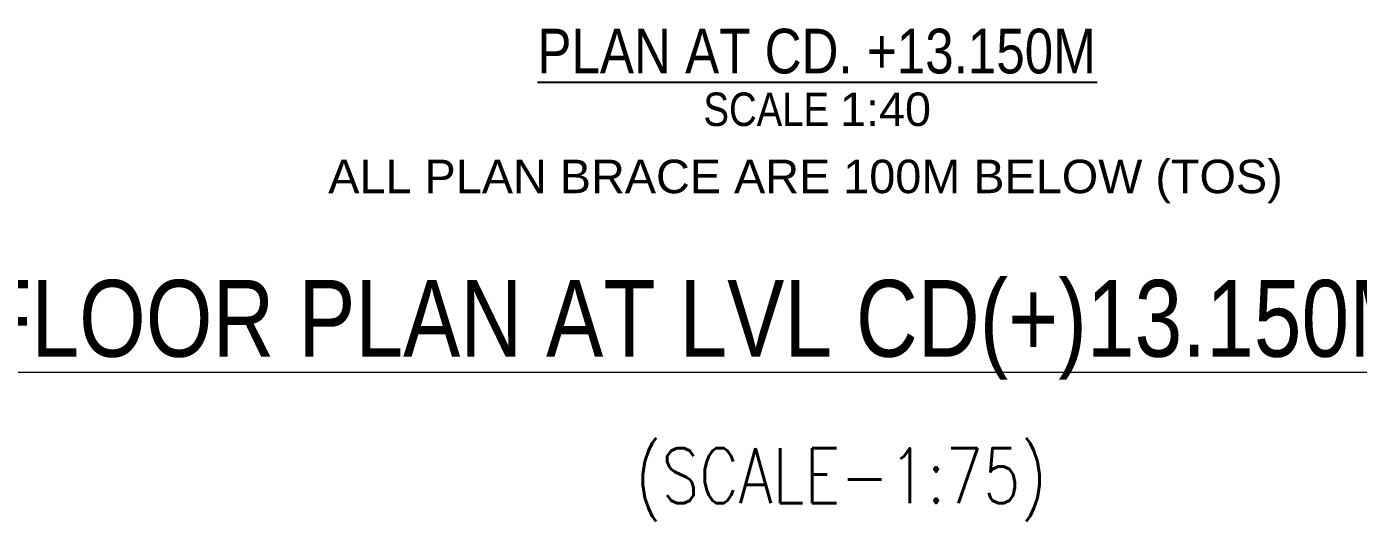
# Model space of a CAD drawing. Header units: millimetres. Extents: x -1319 to 21258, y 10038 to 27532.
# Drawn here: x 7613 to 12169, y 10038 to 11730 of the extents above; entities that cross this region are included whole.
import ezdxf
from ezdxf.enums import TextEntityAlignment as Align

# ---------------------------------------------------------------- set-up
doc = ezdxf.new("R2010")
doc.units = ezdxf.units.MM
doc.layers.add('7', color=7, linetype='Continuous')
doc.layers.add('TEXT', color=4, linetype='Continuous', lineweight=13)
doc.styles.add('Arial', font='arial.ttf', dxfattribs={"height": 0.2})
doc.styles.add('Arial Narrow', font='ARIALN.TTF', dxfattribs={"height": 0.2})
doc.styles.add('TEXT_225', font='ROMANS.shx', dxfattribs={"width": 0.8})
doc.styles.add('TEXT_350', font='arial.ttf', dxfattribs={"width": 0.8, "height": 3.5})

# ---------------------------------------------------------------- blocks, each defined once
blk = doc.blocks.new('A$C8184bacf')
at = {"layer": 'TEXT', "width": 0.8}
for s, height, style, p in [('%%UFLOOR PLAN AT LVL CD(+)13.150M (T.O.S)', 262.5, 'TEXT_350', (4710.4, -12749.5, 1132246049.6)), ('(SCALE-1:75)', 187.5, 'TEXT_225', (4672.5, -13287.8, 448149754.8))]:
    blk.add_text(s, height=height, dxfattribs=dict(at, style=style)).set_placement(p, align=Align.MIDDLE_CENTER)
blk = doc.blocks.new('Unknown-116860372-11 - 114867')
at = {"layer": '7', "color": 7, "linetype": 'Continuous'}
blk.add_line((15341, 10458.6), (17734.2, 10458.6), dxfattribs=at)
at = {"color": 0, "linetype": 'Continuous'}
for points in [[(17734.2, 10496.1), (17734.2, 10696.1), (15341, 10696.1), (15341, 10496.1)], [(16589.9, 10271.1), (16589.9, 10421.1), (16051.2, 10421.1), (16051.2, 10271.1)], [(17024, 10271.1), (17024, 10421.1), (16634.9, 10421.1), (16634.9, 10271.1)]]:
    blk.add_wipeout(points, dxfattribs=at).dxf.layer = '7'
at = {"layer": '7', "color": 6, "linetype": 'Continuous', "style": 'Arial Narrow'}
blk.add_text('PLAN AT CD. +13.150M', height=190.885, dxfattribs=at).set_placement((15341, 10496.1))
at = {"layer": '7', "color": 7, "linetype": 'Continuous'}
for s, height, style, p in [('SCALE', 143.16, 'Arial Narrow', (16051.2, 10271.1)), ('1:40', 143.26, 'Arial', (16634.9, 10271.1))]:
    blk.add_text(s, height=height, dxfattribs=dict(at, style=style)).set_placement(p)
blk = doc.blocks.new('Text-116860372-144989 - 114867')
at = {"color": 0, "linetype": 'Continuous'}
blk.add_wipeout([(18524.2, 9983.8), (18524.2, 10133.8), (14447, 10133.8), (14447, 9983.8)], dxfattribs=at).dxf.layer = '7'
at = {"layer": '7', "color": 7, "linetype": 'Continuous', "style": 'Arial'}
blk.add_text('ALL PLAN BRACE ARE 100M BELOW (TOS)', height=143.262, dxfattribs=at).set_placement((14447, 9983.8))

msp = doc.modelspace()

# ---------------------------------------------------------------- block references
msp.add_blockref('A$C8184bacf', (5726.8, 23482))

# ---------------------------------------------------------------- next in the draw order: block references
at = {"xscale": 0.8, "yscale": 0.8, "zscale": 0.8}
for name in ['Unknown-116860372-11 - 114867', 'Text-116860372-144989 - 114867']:
    msp.add_blockref(name, (-2912.8, 3173.6, 1132246049.6), dxfattribs=at)

doc.saveas('drawing.dxf')
